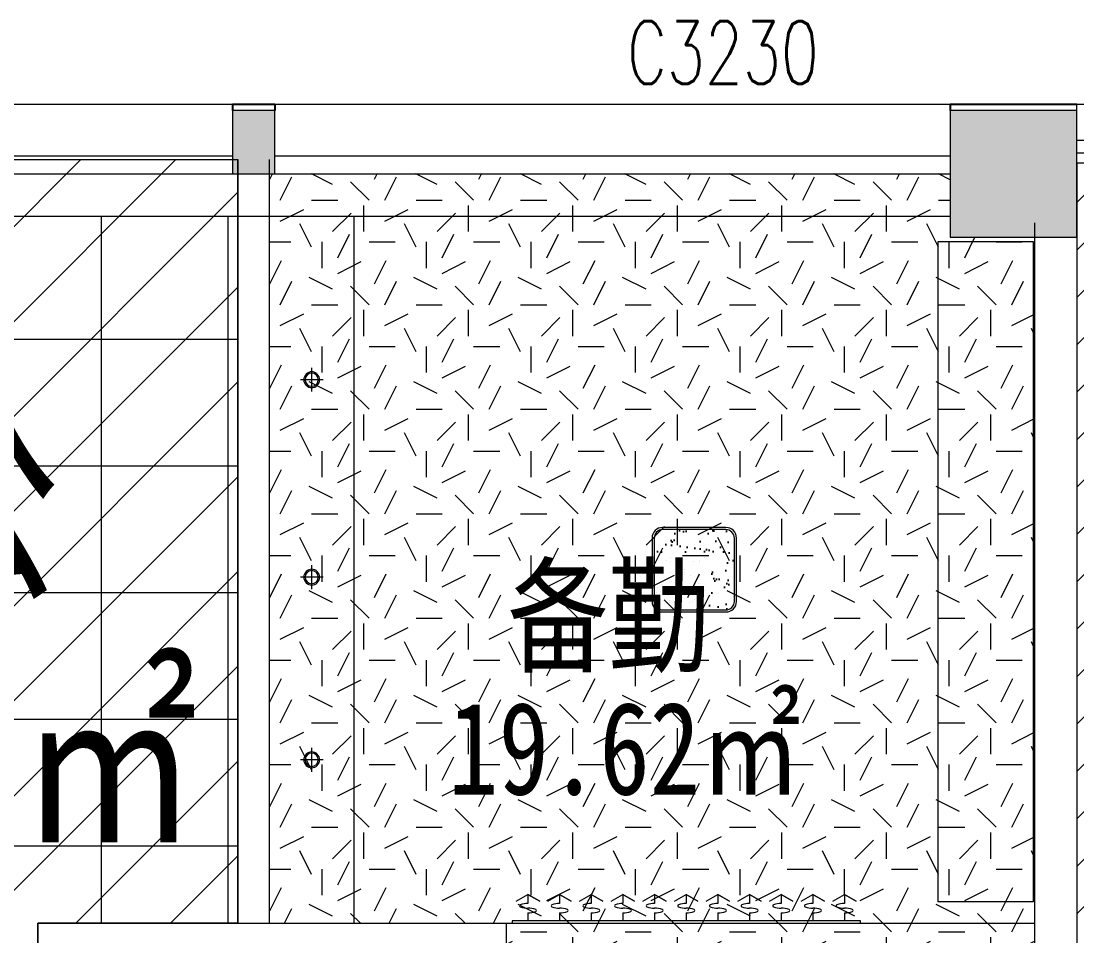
# Model space of a CAD drawing. Header units: millimetres. Extents: x 164760 to 3716174, y -1766400 to 11969.
# Drawn here: x 3565575 to 3570577, y -1634022 to -1629690 of the extents above; entities that cross this region are included whole.
import ezdxf

# ---------------------------------------------------------------- set-up
doc = ezdxf.new("R2010")
doc.units = ezdxf.units.MM
doc.header["$LTSCALE"] = 1000
doc.linetypes.add('DOTE', pattern=[2.42, 2, -0.2, 0.02, -0.2])
doc.layers.get('0').update_dxf_attribs({"color": 253, "linetype": 'CONTINUOUS'})
for name, color, linetype, lineweight in [('A-FLOR-SPCL', 253, 'CONTINUOUS', 18), ('COLUMN', 253, 'CONTINUOUS', 0), ('FC-FLOOR【地材分格】', 253, 'CONTINUOUS', 0), ('FF-FURN【成品家具】', 253, 'CONTINUOUS', 0), ('FF-Win【窗】', 253, 'CONTINUOUS', 0), ('PUB_HATCH', 253, 'CONTINUOUS', 0), ('RC-FCU【空调设备】', 253, 'CONTINUOUS', 0), ('RC-LIGHT【天花灯具】', 253, 'CONTINUOUS', 0), ('RC-Modelling【天花造型】', 253, 'CONTINUOUS', 0), ('RC-STR【天花细线】', 253, 'CONTINUOUS', 0), ('RC-Text【天花文字】', 253, 'CONTINUOUS', 0), ('WALL', 253, 'CONTINUOUS', 0), ('Wall【墙体】', 253, 'CONTINUOUS', 0), ('Wall【新建墙】', 253, 'CONTINUOUS', 0), ('Xline【辅助线】', 253, 'CONTINUOUS', 0)]:
    doc.layers.add(name, color=color, linetype=linetype, lineweight=lineweight)
for name, color, linetype in [('FC-Text Annotation', 253, 'CONTINUOUS'), ('HATCH【填充】', 253, 'CONTINUOUS'), ('PUB_TEXT', 253, 'CONTINUOUS'), ('SURFACE', 253, 'CONTINUOUS'), ('WINDOW_TEXT', 253, 'CONTINUOUS')]:
    doc.layers.add(name, color=color, linetype=linetype)
doc.styles.add('_TCH_WINDOW', font='SIMPLEX', dxfattribs={"bigfont": 'GBCBIG'})
doc.styles.add('宋体', font='', dxfattribs={"width": 0.7})
doc.styles.add('文字', font='')
doc.styles.get('宋体').set_extended_font_data('SimSun')
doc.styles.get('文字').set_extended_font_data('SimSun')

# ---------------------------------------------------------------- blocks, each defined once
blk = doc.blocks.new('$WINLIB2D$00000004')
for p, q in [((-0.5, 0.5), (0.5, 0.5)), ((-0.5, 0.5), (-0.5, -0.5)), ((0.5, -0.5), (0.5, 0.5)), ((-0.5, 0.2406), (0.5, 0.2406)), ((-0.5, -0.5), (0.5, -0.5))]:
    blk.add_line(p, q)
blk = doc.blocks.new('海龙_0918165925')
at = {"layer": 'PUB_HATCH'}
for points in [[(35900, -300), (36100, -300), (36100, 0), (35900, 0)], [(39300, -600), (39900, -600), (39900, 0), (39300, 0)]]:
    blk.add_hatch(color=256, dxfattribs=at).paths.add_polyline_path(points)
at = {"layer": 'COLUMN'}
for p, q in [((39900, 0), (39300, 0)), ((39900, -600), (39900, 0)), ((39300, -300), (39300, -600)), ((39300, -600), (39900, -600))]:
    blk.add_line(p, q, dxfattribs=at)
blk = doc.blocks.new('圆形筒灯')
at = {"color": 251, "linetype": 'DOTE', "ltscale": 43.504693}
blk.add_line((0, 90.6), (0, -90.6), dxfattribs=at)
at = {"color": 251, "linetype": 'DOTE', "ltscale": 41.297046}
blk.add_line((86, 0), (-86, 0), dxfattribs=at)
blk.add_ellipse((0, 0), major_axis=(-42.4, 42.4), ratio=1, start_param=2.355868237233172, end_param=8.639053544412757)
at = {"color": 251}
blk.add_ellipse((0, 0), major_axis=(35.4, 35.4), ratio=1, start_param=5.49871431692557, end_param=11.78189962410516, dxfattribs=at)
blk = doc.blocks.new('ZL_0603123899')
at = {"layer": 'HATCH【填充】'}
h = blk.add_hatch(dxfattribs=at)
h.set_pattern_fill('AR-SAND', color=251, scale=2)
h.set_pattern_definition([(37.5, (-190, -390), (-3.2, 97.883), [0, -77.216, 0, -86.36, 0, -82.55]), (7.5, (-190, -390), (89.905, 143.365), [0, -41.656, 0, -69.596, 0, -26.67]), (327.5, (-252.48, -390), (158.198, 0.287), [0, -25.4, 0, -91.44, 0, -119.38]), (317.5, (-252.48, -390), (152.71, 44.586), [0, -12.7, 0, -59.944, 0, -68.58])])
h.paths.add_polyline_path([(190, -50, 0.414214), (150, -10), (-150, -10, 0.414214), (-190, -50), (-190, -350, 0.414214), (-150, -390), (150, -390, 0.414214), (190, -350)])
at = {"layer": 'RC-LIGHT【天花灯具】'}
blk.add_lwpolyline([(-150, 0), (150, 0, -0.414214), (200, -50), (200, -350, -0.414214), (150, -400), (-150, -400, -0.414214), (-200, -350), (-200, -50, -0.414214)], format="xyb", close=True, dxfattribs=at)
at = {"layer": 'RC-LIGHT【天花灯具】', "color": 8}
blk.add_lwpolyline([(-150, -10), (150, -10, -0.414214), (190, -50), (190, -350, -0.414214), (150, -390), (-150, -390, -0.414214), (-190, -350), (-190, -50, -0.414214)], format="xyb", close=True, dxfattribs=at)
blk = doc.blocks.new('*U599')
for p, q in [((0, -12), (0, 0)), ((0, 0), (1650, 0)), ((1650, 0), (1650, -12)), ((1650, -12), (0, -12)), ((75, -49.3), (75, -12)), ((225, -49.3), (225, -12)), ((375, -49.3), (375, -12)), ((525, -49.3), (525, -12)), ((675, -49.3), (675, -12)), ((825, -49.3), (825, -12)), ((975, -49.3), (975, -12)), ((1125, -49.3), (1125, -12)), ((1275, -49.3), (1275, -12)), ((1425, -49.3), (1425, -12)), ((1575, -49.3), (1575, -12)), ((1575, -49.3), (1575, -12)), ((75, -136.2), (75, -93.2)), ((225, -136.2), (225, -93.2)), ((375, -136.2), (375, -93.2)), ((525, -136.2), (525, -93.2)), ((675, -136.2), (675, -93.2)), ((825, -136.2), (825, -93.2)), ((975, -136.2), (975, -93.2)), ((1125, -136.2), (1125, -93.2)), ((1275, -136.2), (1275, -93.2)), ((1425, -136.2), (1425, -93.2)), ((1575, -136.2), (1575, -93.2)), ((1575, -136.2), (1575, -93.2)), ((19.6, -104.5), (75, -136.2)), ((130.4, -104.5), (75, -136.2)), ((75, -136.2), (130.4, -104.5)), ((169.6, -104.5), (225, -136.2)), ((280.4, -104.5), (225, -136.2)), ((225, -136.2), (280.4, -104.5)), ((319.6, -104.5), (375, -136.2)), ((430.4, -104.5), (375, -136.2)), ((375, -136.2), (430.4, -104.5)), ((469.6, -104.5), (525, -136.2)), ((580.4, -104.5), (525, -136.2)), ((525, -136.2), (580.4, -104.5)), ((619.6, -104.5), (675, -136.2)), ((730.4, -104.5), (675, -136.2)), ((675, -136.2), (730.4, -104.5)), ((769.6, -104.5), (825, -136.2)), ((880.4, -104.5), (825, -136.2)), ((825, -136.2), (880.4, -104.5)), ((919.6, -104.5), (975, -136.2)), ((1030.4, -104.5), (975, -136.2)), ((975, -136.2), (1030.4, -104.5)), ((1069.6, -104.5), (1125, -136.2)), ((1180.4, -104.5), (1125, -136.2)), ((1125, -136.2), (1180.4, -104.5)), ((1219.6, -104.5), (1275, -136.2)), ((1330.4, -104.5), (1275, -136.2)), ((1275, -136.2), (1330.4, -104.5)), ((1369.6, -104.5), (1425, -136.2)), ((1480.4, -104.5), (1425, -136.2)), ((1425, -136.2), (1480.4, -104.5)), ((1519.6, -104.5), (1575, -136.2)), ((1519.6, -104.5), (1575, -136.2)), ((1630.4, -104.5), (1575, -136.2)), ((1575, -136.2), (1630.4, -104.5)), ((1630.4, -104.5), (1575, -136.2)), ((1575, -136.2), (1630.4, -104.5))]:
    blk.add_line(p, q)
at = {"extrusion": (0, 0, -1)}
for centre, major_axis, start_param, end_param in [((77.5, -148.9), (-70.4, -70.4), 2.33115, 2.708105), ((227.5, -148.9), (-70.4, -70.4), 2.33115, 2.708105), ((377.5, -148.9), (-70.4, -70.4), 2.33115, 2.708105), ((527.5, -148.9), (-70.4, -70.4), 2.33115, 2.708105), ((677.5, -148.9), (-70.4, -70.4), 2.33115, 2.708105), ((827.5, -148.9), (-70.4, -70.4), 2.33115, 2.708105), ((977.5, -148.9), (-70.4, -70.4), 2.33115, 2.708105), ((1127.5, -148.9), (-70.4, -70.4), 2.33115, 2.708105), ((1277.5, -148.9), (-70.4, -70.4), 2.33115, 2.708105), ((1427.5, -148.9), (-70.4, -70.4), 2.33115, 2.708105), ((1577.5, -148.9), (-70.4, -70.4), 2.33115, 2.708105), ((1577.5, -148.9), (-70.4, -70.4), 2.33115, 2.708105), ((40, -82.2), (3.69, -3.69), 1.137309, 3.57508), ((72.5, -170.8), (-70.4, -70.4), 2.004284, 2.381239), ((72.5, 6.4), (70.4, -70.4), 0.760354, 1.137309), ((77.5, 28.3), (70.4, -70.4), 0.433488, 0.810442), ((110, -60.3), (3.69, -3.69), 4.278901, 6.716673), ((190, -82.2), (3.69, -3.69), 1.137309, 3.57508), ((222.5, -170.8), (-70.4, -70.4), 2.004284, 2.381239), ((222.5, 6.4), (70.4, -70.4), 0.760354, 1.137309), ((227.5, 28.3), (70.4, -70.4), 0.433488, 0.810442), ((260, -60.3), (3.69, -3.69), 4.278901, 6.716673), ((340, -82.2), (3.69, -3.69), 1.137309, 3.57508), ((372.5, -170.8), (-70.4, -70.4), 2.004284, 2.381239), ((372.5, 6.4), (70.4, -70.4), 0.760354, 1.137309), ((377.5, 28.3), (70.4, -70.4), 0.433488, 0.810442), ((410, -60.3), (3.69, -3.69), 4.278901, 6.716673), ((490, -82.2), (3.69, -3.69), 1.137309, 3.57508), ((522.5, -170.8), (-70.4, -70.4), 2.004284, 2.381239), ((522.5, 6.4), (70.4, -70.4), 0.760354, 1.137309), ((527.5, 28.3), (70.4, -70.4), 0.433488, 0.810442), ((560, -60.3), (3.69, -3.69), 4.278901, 6.716673), ((640, -82.2), (3.69, -3.69), 1.137309, 3.57508), ((672.5, -170.8), (-70.4, -70.4), 2.004284, 2.381239), ((672.5, 6.4), (70.4, -70.4), 0.760354, 1.137309), ((677.5, 28.3), (70.4, -70.4), 0.433488, 0.810442), ((710, -60.3), (3.69, -3.69), 4.278901, 6.716673), ((790, -82.2), (3.69, -3.69), 1.137309, 3.57508), ((822.5, -170.8), (-70.4, -70.4), 2.004284, 2.381239), ((822.5, 6.4), (70.4, -70.4), 0.760354, 1.137309), ((827.5, 28.3), (70.4, -70.4), 0.433488, 0.810442), ((860, -60.3), (3.69, -3.69), 4.278901, 6.716673), ((940, -82.2), (3.69, -3.69), 1.137309, 3.57508), ((972.5, -170.8), (-70.4, -70.4), 2.004284, 2.381239), ((972.5, 6.4), (70.4, -70.4), 0.760354, 1.137309), ((977.5, 28.3), (70.4, -70.4), 0.433488, 0.810442), ((1010, -60.3), (3.69, -3.69), 4.278901, 6.716673), ((1090, -82.2), (3.69, -3.69), 1.137309, 3.57508), ((1122.5, -170.8), (-70.4, -70.4), 2.004284, 2.381239), ((1122.5, 6.4), (70.4, -70.4), 0.760354, 1.137309), ((1127.5, 28.3), (70.4, -70.4), 0.433488, 0.810442), ((1160, -60.3), (3.69, -3.69), 4.278901, 6.716673), ((1240, -82.2), (3.69, -3.69), 1.137309, 3.57508), ((1272.5, -170.8), (-70.4, -70.4), 2.004284, 2.381239), ((1272.5, 6.4), (70.4, -70.4), 0.760354, 1.137309), ((1277.5, 28.3), (70.4, -70.4), 0.433488, 0.810442), ((1310, -60.3), (3.69, -3.69), 4.278901, 6.716673), ((1390, -82.2), (3.69, -3.69), 1.137309, 3.57508), ((1422.5, -170.8), (-70.4, -70.4), 2.004284, 2.381239), ((1422.5, 6.4), (70.4, -70.4), 0.760354, 1.137309), ((1427.5, 28.3), (70.4, -70.4), 0.433488, 0.810442), ((1460, -60.3), (3.69, -3.69), 4.278901, 6.716673), ((1540, -82.2), (3.69, -3.69), 1.137309, 3.57508), ((1540, -82.2), (3.69, -3.69), 1.137309, 3.57508), ((1572.5, -170.8), (-70.4, -70.4), 2.004284, 2.381239), ((1572.5, -170.8), (-70.4, -70.4), 2.004284, 2.381239), ((1572.5, 6.4), (70.4, -70.4), 0.760354, 1.137309), ((1572.5, 6.4), (70.4, -70.4), 0.760354, 1.137309), ((1577.5, 28.3), (70.4, -70.4), 0.433488, 0.810442), ((1577.5, 28.3), (70.4, -70.4), 0.433488, 0.810442), ((1610, -60.3), (3.69, -3.69), 4.278901, 6.716673), ((1610, -60.3), (3.69, -3.69), 4.278901, 6.716673)]:
    blk.add_ellipse(centre, major_axis=major_axis, ratio=1, start_param=start_param, end_param=end_param, dxfattribs=at)

msp = doc.modelspace()

# ---------------------------------------------------------------- hatches: boundary and pattern name
at = {"layer": 'FC-FLOOR【地材分格】'}
h = msp.add_hatch(dxfattribs=at)
h.set_pattern_fill('DD地毯1SC500', color=256, scale=495, double=1, pattern_type=2)
h.set_pattern_definition([(0, (3266486.35, -1418678.75), (495, 495), [123.75, -371.25]), (0, (3266758.6, -1418381.75), (495, 495), [123.75, -371.25]), (90, (3266535.85, -1418505.5), (-495, 495), [123.75, -371.25]), (90, (3266733.85, -1418332.25), (-495, 495), [123.75, -371.25]), (45, (3266585.35, -1418332.25), (0, 495), [123.75, -576.2857]), (135, (3266758.6, -1418678.75), (-495, 5e-14), [123.75, -576.2857]), (26.56505, (3266610.1, -1418530.25), (495, -2e-06), [123.75, -983.10365]), (26.56505, (3266832.85, -1418282.75), (495, -2e-06), [123.75, -983.10365]), (63.43495, (3266832.85, -1418678.75), (-2e-06, 495), [123.75, -983.10365]), (63.43495, (3266610.1, -1418456), (-2e-06, 495), [123.75, -983.10365]), (63.43495, (3266783.35, -1418579.75), (-2e-06, 495), [123.75, -983.10365]), (116.56505, (3266486.35, -1418406.5), (2e-06, 495), [123.75, -983.10365]), (153.43495, (3266585.35, -1418604.5), (-495, -2e-06), [123.75, -983.10365])])
h.paths.add_polyline_path([(3570376.9, -1630714.2), (3569976.9, -1630714.2), (3569976.9, -1630414.2), (3566776.9, -1630414.2), (3566751.9, -1630414.2), (3566751.9, -1633962.8), (3567874.4, -1633962.8), (3567874.4, -1635073.9), (3567874.4, -1635873.9), (3567874.4, -1636564.2), (3568476.9, -1636564.2), (3569576.9, -1636564.2), (3569826.9, -1636564.2), (3569826.9, -1636114.2), (3569976.9, -1636114.2), (3569976.9, -1636114.2), (3570376.9, -1636114.2)])
at = {"layer": 'WALL', "ltscale": 10}
h = msp.add_hatch(dxfattribs=at)
h.set_pattern_fill('ANSI31', color=256, scale=100)
h.set_pattern_definition([(45, (3561299.02, -1688787.38), (-224.5064, 224.5064), [])])
h.paths.add_polyline_path([(3566602, -1630346.4), (3566577, -1630346.4), (3563334.4, -1630346.4), (3563334.5, -1636564.2), (3565654.5, -1636564.2), (3565654.5, -1633962.8), (3566602, -1633962.8)])
at = {"layer": 'Xline【辅助线】'}
h = msp.add_hatch(dxfattribs=at)
h.set_pattern_fill('ANSI31', color=256, scale=100)
h.set_pattern_definition([(45, (1078628.94, -256497.76), (-112.2532015, 112.2532015), [])])
h.paths.add_polyline_path([(3570576.9, -1636713), (3573776.9, -1636720.2), (3573776.9, -1630355.2), (3570576.9, -1630348)])

# ---------------------------------------------------------------- linework, layer by layer
at = {"layer": 'A-FLOR-SPCL'}
msp.add_lwpolyline([(3570576.9, -1636713), (3573776.9, -1636713), (3573776.9, -1630362.4), (3570576.9, -1630362.4)], close=True, dxfattribs=at)
at = {"layer": 'FF-FURN【成品家具】'}
msp.add_lwpolyline([(3569920.3, -1630734.5), (3570370.3, -1630734.5), (3570370.3, -1633861.2), (3569920.3, -1633861.2)], close=True, dxfattribs=at)
at = {"layer": 'RC-Modelling【天花造型】'}
for p, q in [((3563376.9, -1630614.2), (3569976.9, -1630614.2)), ((3567151.9, -1630614.2), (3567151.9, -1633962.8)), ((3567874.4, -1633962.8), (3570376.9, -1633962.8))]:
    msp.add_line(p, q, dxfattribs=at)
at = {"layer": 'RC-STR【天花细线】'}
for p, q in [((3565955.6, -1633962.8), (3565955.6, -1630614.2)), ((3566555.6, -1633962.8), (3566555.6, -1630614.2)), ((3563334.3, -1631196.8), (3566601.9, -1631196.8)), ((3563334.3, -1631796.8), (3566601.9, -1631796.8)), ((3563334.3, -1632396.8), (3566601.9, -1632396.8)), ((3563334.3, -1632996.8), (3566601.9, -1632996.8)), ((3563334.3, -1633596.8), (3566601.9, -1633596.8))]:
    msp.add_line(p, q, dxfattribs=at)
at = {"layer": 'RC-Text【天花文字】'}
msp.add_lwpolyline([(3563334.5, -1636564.1), (3563334.4, -1630346.4), (3566577, -1630346.4), (3566602, -1630346.4), (3566602, -1633962.7), (3565654.5, -1633962.7), (3565654.5, -1636564.1), (3565654.5, -1636564.1), (3563334.5, -1636564.1)], dxfattribs=at)
at = {"layer": 'SURFACE'}
for p, q in [((3566576.9, -1630084.2), (3566576.9, -1630114.2)), ((3566576.9, -1630084.2), (3566776.9, -1630084.2)), ((3566776.9, -1630084.2), (3566776.9, -1630114.2)), ((3569976.9, -1630084.2), (3569976.9, -1630114.2)), ((3569976.9, -1630084.2), (3570576.9, -1630084.2))]:
    msp.add_line(p, q, dxfattribs=at)
at = {"layer": 'Wall【墙体】', "color": 9}
for p, q in [((3566776.9, -1630114.2), (3566576.9, -1630114.2)), ((3566576.9, -1630114.2), (3566576.9, -1630414.2)), ((3566776.9, -1630414.2), (3566776.9, -1630114.2)), ((3566601.9, -1633963.9), (3566601.9, -1630346.4)), ((3566751.9, -1633963.9), (3566751.9, -1630346.4)), ((3566576.9, -1630414.2), (3566776.9, -1630414.2)), ((3570376.9, -1630646.4), (3570376.9, -1636114.2)), ((3570576.9, -1630646.4), (3570576.9, -1636114.2))]:
    msp.add_line(p, q, dxfattribs=at)
at = {"layer": 'Wall【新建墙】', "color": 9}
for p, q in [((3565654.4, -1635073.9), (3565654.4, -1633962.8)), ((3565654.4, -1633962.8), (3567874.4, -1633962.8)), ((3567874.4, -1635073.9), (3567874.4, -1633962.8))]:
    msp.add_line(p, q, dxfattribs=at)

# ---------------------------------------------------------------- block references
at = {"layer": 'COLUMN'}
msp.add_blockref('海龙_0918165925', (3530676.9, -1630114.2), dxfattribs=at)
at = {"layer": 'FF-Win【窗】'}
ref = msp.add_blockref('$WINLIB2D$00000004', (3564976.9, -1630249.2), dxfattribs=dict(at, xscale=3200, yscale=-330, zscale=3200))
ref.add_attrib('A', 'C3230', (3564262.1, -1629987.9), dxfattribs={"layer": 'WINDOW_TEXT', "height": 297.5, "style": '_TCH_WINDOW', "width": 0.705882})
ref = msp.add_blockref('$WINLIB2D$00000004', (3568376.9, -1630249.2), dxfattribs=dict(at, xscale=3200, yscale=-330, zscale=3200))
ref.add_attrib('A', 'C3230', (3568445.9, -1629987.9), dxfattribs={"layer": 'WINDOW_TEXT', "height": 297.5, "style": '_TCH_WINDOW', "width": 0.705882})
ref = msp.add_blockref('$WINLIB2D$00000004', (3572176.9, -1630199.2), dxfattribs=dict(at, xscale=3200, yscale=-230, zscale=3200))
ref.add_attrib('A', 'C3230', (3571462.1, -1629987.9), dxfattribs={"layer": 'WINDOW_TEXT', "height": 297.5, "style": '_TCH_WINDOW', "width": 0.705882})
at = {"layer": 'RC-FCU【空调设备】', "ltscale": 10, "xscale": -1, "rotation": 180}
msp.add_blockref('*U599', (3567901.5, -1633962.8), dxfattribs=at)
at = {"layer": 'RC-LIGHT【天花灯具】', "xscale": -0.625, "yscale": 0.625, "zscale": 0.625, "rotation": 180}
for p in [(3566951.9, -1631388.5), (3566951.9, -1632323.5), (3566951.9, -1633188.5)]:
    msp.add_blockref('圆形筒灯', p, dxfattribs=at)
at = {"layer": 'RC-LIGHT【天花灯具】', "xscale": -1, "rotation": 180}
msp.add_blockref('ZL_0603123899', (3568764.4, -1632488.5), dxfattribs=at)

# ---------------------------------------------------------------- texts
at = {"layer": 'FC-Text Annotation', "style": '文字', "width": 0.8}
for s, p in [('备勤', (3567878.9, -1632727.8)), ('19.62㎡', (3567598.7, -1633353))]:
    msp.add_text(s, height=438.58, dxfattribs=at).set_placement(p)
at = {"layer": 'PUB_TEXT', "style": '宋体', "width": 0.8}
for s, p in [('办公', (3564068, -1632350.2)), ('17.85㎡', (3563452.4, -1633579.9))]:
    msp.add_text(s, height=777.08, dxfattribs=at).set_placement(p)

doc.saveas('drawing.dxf')
